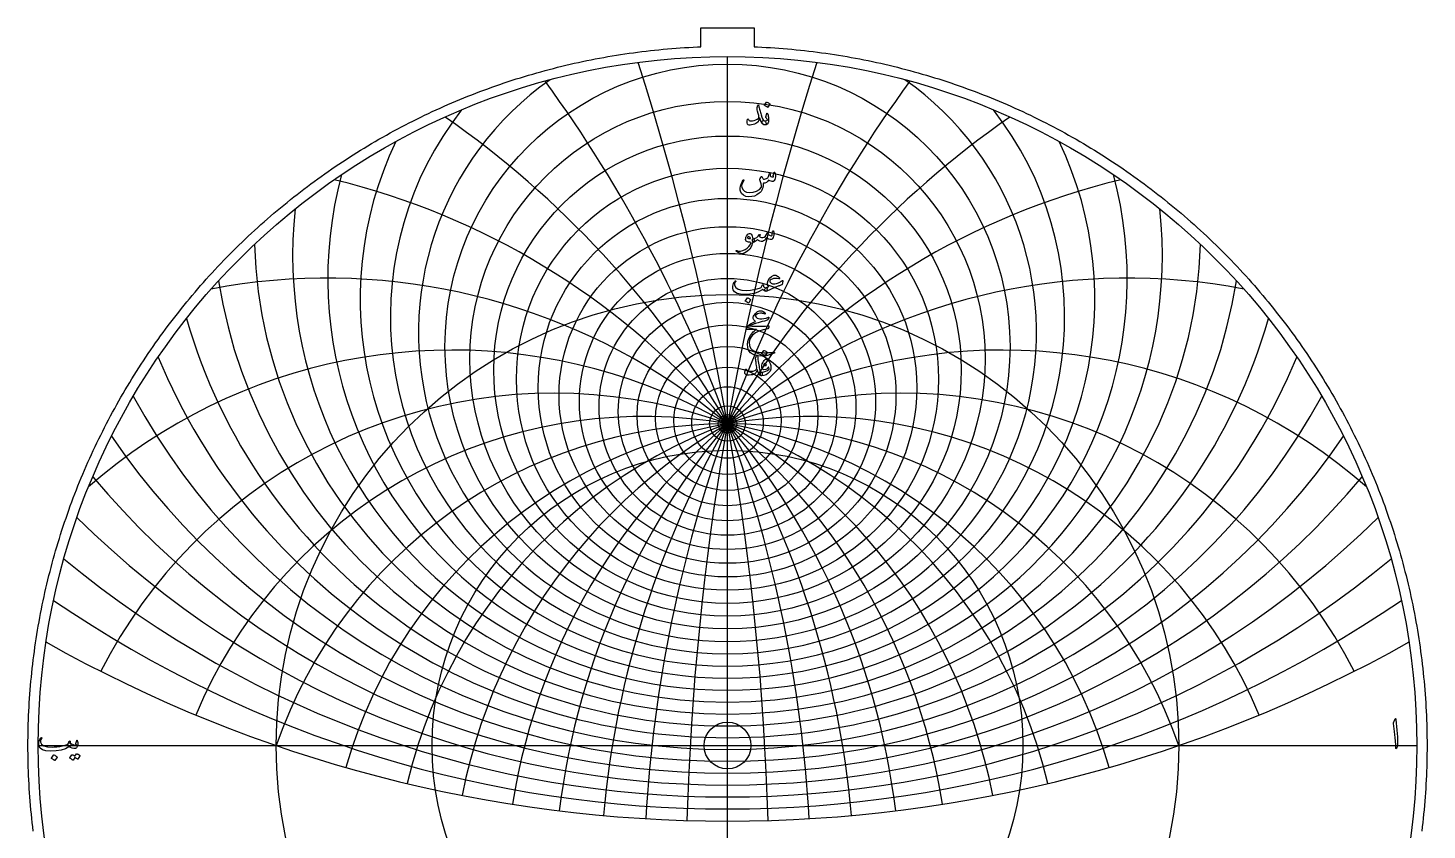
# Model space of a CAD drawing. Header units: millimetres. Extents: x -80 to 80, y -80 to 82.
# Drawn here: x -80.4 to 80.4, y -9.7 to 82.5 of the extents above; entities that cross this region are included whole.
import ezdxf

# ---------------------------------------------------------------- set-up
doc = ezdxf.new("R2010")
doc.units = ezdxf.units.MM
for name, color, linetype in [('CUT_INNER', 6, 'Continuous'), ('CUT_OUTER', 1, 'Continuous'), ('ENGRAVE', 7, 'Continuous'), ('ENGRAVE_FINE', 8, 'Continuous'), ('TEXT', 5, 'Continuous')]:
    doc.layers.add(name, color=color, linetype=linetype)

msp = doc.modelspace()

# ---------------------------------------------------------------- linework, layer by layer
at = {"layer": 'CUT_INNER'}
msp.add_circle((0, 0), 2.69, dxfattribs=at)
at = {"layer": 'CUT_OUTER'}
msp.add_lwpolyline([(-79.7656, -9.8381), (-79.8244, -9.3485), (-79.8803, -8.8586), (-79.9332, -8.3683), (-79.983, -7.8776), (-80.0298, -7.3867), (-80.0736, -6.8955), (-80.1144, -6.4041), (-80.1522, -5.9124), (-80.187, -5.4205), (-80.2188, -4.9283), (-80.2475, -4.436), (-80.2732, -3.9436), (-80.2959, -3.4509), (-80.3155, -2.9582), (-80.3322, -2.4653), (-80.3458, -1.9724), (-80.3564, -1.4793), (-80.3639, -0.9863), (-80.3685, -0.4931), (-80.37, 0), (-80.3685, 0.4931), (-80.3639, 0.9863), (-80.3564, 1.4793), (-80.3458, 1.9724), (-80.3322, 2.4653), (-80.3155, 2.9582), (-80.2959, 3.4509), (-80.2732, 3.9436), (-80.2475, 4.436), (-80.2188, 4.9283), (-80.187, 5.4205), (-80.1522, 5.9124), (-80.1144, 6.4041), (-80.0736, 6.8955), (-80.0298, 7.3867), (-79.983, 7.8776), (-79.9332, 8.3683), (-79.8803, 8.8586), (-79.8244, 9.3485), (-79.7656, 9.8381), (-79.7037, 10.3274), (-79.6388, 10.8163), (-79.571, 11.3047), (-79.5001, 11.7927), (-79.4263, 12.2803), (-79.3494, 12.7674), (-79.2696, 13.2541), (-79.1868, 13.7402), (-79.101, 14.2258), (-79.0122, 14.7109), (-78.9204, 15.1954), (-78.8257, 15.6794), (-78.728, 16.1628), (-78.6274, 16.6455), (-78.5238, 17.1277), (-78.4172, 17.6092), (-78.3077, 18.09), (-78.1952, 18.5701), (-78.0798, 19.0496), (-77.9614, 19.5283), (-77.8401, 20.0063), (-77.7159, 20.4836), (-77.5888, 20.96), (-77.4587, 21.4357), (-77.3257, 21.9106), (-77.1898, 22.3846), (-77.051, 22.8578), (-76.9093, 23.3302), (-76.7647, 23.8016), (-76.6172, 24.2722), (-76.4668, 24.7419), (-76.3136, 25.2106), (-76.1575, 25.6784), (-75.9985, 26.1452), (-75.8366, 26.611), (-75.6719, 27.0758), (-75.5043, 27.5396), (-75.3339, 28.0024), (-75.1607, 28.4641), (-74.9846, 28.9248), (-74.8057, 29.3843), (-74.624, 29.8428), (-74.4395, 30.3001), (-74.2522, 30.7563), (-74.0621, 31.2113), (-73.8692, 31.6651), (-73.6735, 32.1178), (-73.475, 32.5692), (-73.2738, 33.0195), (-73.0698, 33.4684), (-72.8631, 33.9162), (-72.6536, 34.3626), (-72.4414, 34.8078), (-72.2265, 35.2516), (-72.0088, 35.6941), (-71.7884, 36.1353), (-71.5654, 36.5751), (-71.3396, 37.0135), (-71.1111, 37.4505), (-70.88, 37.8862), (-70.6462, 38.3204), (-70.4098, 38.7531), (-70.1706, 39.1844), (-69.9289, 39.6142), (-69.6845, 40.0426), (-69.4375, 40.4694), (-69.1879, 40.8947), (-68.9356, 41.3184), (-68.6808, 41.7406), (-68.4234, 42.1613), (-68.1634, 42.5803), (-67.9009, 42.9978), (-67.6358, 43.4136), (-67.3681, 43.8278), (-67.0979, 44.2403), (-66.8252, 44.6512), (-66.55, 45.0604), (-66.2722, 45.4679), (-65.992, 45.8736), (-65.7093, 46.2777), (-65.4241, 46.68), (-65.1364, 47.0806), (-64.8463, 47.4794), (-64.5538, 47.8764), (-64.2588, 48.2715), (-63.9614, 48.6649), (-63.6616, 49.0565), (-63.3594, 49.4462), (-63.0548, 49.834), (-62.7479, 50.22), (-62.4385, 50.604), (-62.1269, 50.9862), (-61.8128, 51.3664), (-61.4965, 51.7447), (-61.1778, 52.1211), (-60.8569, 52.4955), (-60.5336, 52.8679), (-60.2081, 53.2384), (-59.8803, 53.6068), (-59.5502, 53.9732), (-59.2179, 54.3376), (-58.8834, 54.6999), (-58.5467, 55.0602), (-58.2077, 55.4184), (-57.8666, 55.7745), (-57.5233, 56.1285), (-57.1778, 56.4804), (-56.8302, 56.8302), (-56.4804, 57.1778), (-56.1285, 57.5233), (-55.7745, 57.8666), (-55.4184, 58.2077), (-55.0602, 58.5467), (-54.6999, 58.8834), (-54.3376, 59.2179), (-53.9732, 59.5502), (-53.6068, 59.8803), (-53.2384, 60.2081), (-52.8679, 60.5336), (-52.4955, 60.8569), (-52.1211, 61.1778), (-51.7447, 61.4965), (-51.3664, 61.8128), (-50.9862, 62.1269), (-50.604, 62.4385), (-50.22, 62.7479), (-49.834, 63.0548), (-49.4462, 63.3594), (-49.0565, 63.6616), (-48.6649, 63.9614), (-48.2715, 64.2588), (-47.8764, 64.5538), (-47.4794, 64.8463), (-47.0806, 65.1364), (-46.68, 65.4241), (-46.2777, 65.7093), (-45.8736, 65.992), (-45.4679, 66.2722), (-45.0604, 66.55), (-44.6512, 66.8252), (-44.2403, 67.0979), (-43.8278, 67.3681), (-43.4136, 67.6358), (-42.9978, 67.9009), (-42.5803, 68.1634), (-42.1613, 68.4234), (-41.7406, 68.6808), (-41.3184, 68.9356), (-40.8947, 69.1879), (-40.4694, 69.4375), (-40.0426, 69.6845), (-39.6142, 69.9289), (-39.1844, 70.1706), (-38.7531, 70.4098), (-38.3204, 70.6462), (-37.8862, 70.88), (-37.4505, 71.1111), (-37.0135, 71.3396), (-36.5751, 71.5654), (-36.1353, 71.7884), (-35.6941, 72.0088), (-35.2516, 72.2265), (-34.8078, 72.4414), (-34.3626, 72.6536), (-33.9162, 72.8631), (-33.4684, 73.0698), (-33.0195, 73.2738), (-32.5692, 73.475), (-32.1178, 73.6735), (-31.6651, 73.8692), (-31.2113, 74.0621), (-30.7563, 74.2522), (-30.3001, 74.4395), (-29.8428, 74.624), (-29.3843, 74.8057), (-28.9248, 74.9846), (-28.4641, 75.1607), (-28.0024, 75.3339), (-27.5396, 75.5043), (-27.0758, 75.6719), (-26.611, 75.8366), (-26.1452, 75.9985), (-25.6784, 76.1575), (-25.2106, 76.3136), (-24.7419, 76.4668), (-24.2722, 76.6172), (-23.8016, 76.7647), (-23.3302, 76.9093), (-22.8578, 77.051), (-22.3846, 77.1898), (-21.9106, 77.3257), (-21.4357, 77.4587), (-20.96, 77.5888), (-20.4836, 77.7159), (-20.0063, 77.8401), (-19.5283, 77.9614), (-19.0496, 78.0798), (-18.5701, 78.1952), (-18.09, 78.3077), (-17.6092, 78.4172), (-17.1277, 78.5238), (-16.6455, 78.6274), (-16.1628, 78.728), (-15.6794, 78.8257), (-15.1954, 78.9204), (-14.7109, 79.0122), (-14.2258, 79.101), (-13.7402, 79.1868), (-13.2541, 79.2696), (-12.7674, 79.3494), (-12.2803, 79.4263), (-11.7927, 79.5001), (-11.3047, 79.571), (-10.8163, 79.6388), (-10.3274, 79.7037), (-9.8381, 79.7656), (-9.3485, 79.8244), (-8.8586, 79.8803), (-8.3683, 79.9332), (-7.8776, 79.983), (-7.3867, 80.0298), (-6.8955, 80.0736), (-6.4041, 80.1144), (-5.9124, 80.1522), (-5.4205, 80.187), (-4.9283, 80.2188), (-4.436, 80.2475), (-3.9436, 80.2732), (-3.4509, 80.2959), (-3.08, 80.3107), (-3.08, 82.482), (3.08, 82.482), (3.08, 80.3107), (3.4509, 80.2959), (3.9436, 80.2732), (4.436, 80.2475), (4.9283, 80.2188), (5.4205, 80.187), (5.9124, 80.1522), (6.4041, 80.1144), (6.8955, 80.0736), (7.3867, 80.0298), (7.8776, 79.983), (8.3683, 79.9332), (8.8586, 79.8803), (9.3485, 79.8244), (9.8381, 79.7656), (10.3274, 79.7037), (10.8163, 79.6388), (11.3047, 79.571), (11.7927, 79.5001), (12.2803, 79.4263), (12.7674, 79.3494), (13.2541, 79.2696), (13.7402, 79.1868), (14.2258, 79.101), (14.7109, 79.0122), (15.1954, 78.9204), (15.6794, 78.8257), (16.1628, 78.728), (16.6455, 78.6274), (17.1277, 78.5238), (17.6092, 78.4172), (18.09, 78.3077), (18.5701, 78.1952), (19.0496, 78.0798), (19.5283, 77.9614), (20.0063, 77.8401), (20.4836, 77.7159), (20.96, 77.5888), (21.4357, 77.4587), (21.9106, 77.3257), (22.3846, 77.1898), (22.8578, 77.051), (23.3302, 76.9093), (23.8016, 76.7647), (24.2722, 76.6172), (24.7419, 76.4668), (25.2106, 76.3136), (25.6784, 76.1575), (26.1452, 75.9985), (26.611, 75.8366), (27.0758, 75.6719), (27.5396, 75.5043), (28.0024, 75.3339), (28.4641, 75.1607), (28.9248, 74.9846), (29.3843, 74.8057), (29.8428, 74.624), (30.3001, 74.4395), (30.7563, 74.2522), (31.2113, 74.0621), (31.6651, 73.8692), (32.1178, 73.6735), (32.5692, 73.475), (33.0195, 73.2738), (33.4684, 73.0698), (33.9162, 72.8631), (34.3626, 72.6536), (34.8078, 72.4414), (35.2516, 72.2265), (35.6941, 72.0088), (36.1353, 71.7884), (36.5751, 71.5654), (37.0135, 71.3396), (37.4505, 71.1111), (37.8862, 70.88), (38.3204, 70.6462), (38.7531, 70.4098), (39.1844, 70.1706), (39.6142, 69.9289), (40.0426, 69.6845), (40.4694, 69.4375), (40.8947, 69.1879), (41.3184, 68.9356), (41.7406, 68.6808), (42.1613, 68.4234), (42.5803, 68.1634), (42.9978, 67.9009), (43.4136, 67.6358), (43.8278, 67.3681), (44.2403, 67.0979), (44.6512, 66.8252), (45.0604, 66.55), (45.4679, 66.2722), (45.8736, 65.992), (46.2777, 65.7093), (46.68, 65.4241), (47.0806, 65.1364), (47.4794, 64.8463), (47.8764, 64.5538), (48.2715, 64.2588), (48.6649, 63.9614), (49.0565, 63.6616), (49.4462, 63.3594), (49.834, 63.0548), (50.22, 62.7479), (50.604, 62.4385), (50.9862, 62.1269), (51.3664, 61.8128), (51.7447, 61.4965), (52.1211, 61.1778), (52.4955, 60.8569), (52.8679, 60.5336), (53.2384, 60.2081), (53.6068, 59.8803), (53.9732, 59.5502), (54.3376, 59.2179), (54.6999, 58.8834), (55.0602, 58.5467), (55.4184, 58.2077), (55.7745, 57.8666), (56.1285, 57.5233), (56.4804, 57.1778), (56.8302, 56.8302), (57.1778, 56.4804), (57.5233, 56.1285), (57.8666, 55.7745), (58.2077, 55.4184), (58.5467, 55.0602), (58.8834, 54.6999), (59.2179, 54.3376), (59.5502, 53.9732), (59.8803, 53.6068), (60.2081, 53.2384), (60.5336, 52.8679), (60.8569, 52.4955), (61.1778, 52.1211), (61.4965, 51.7447), (61.8128, 51.3664), (62.1269, 50.9862), (62.4385, 50.604), (62.7479, 50.22), (63.0548, 49.834), (63.3594, 49.4462), (63.6616, 49.0565), (63.9614, 48.6649), (64.2588, 48.2715), (64.5538, 47.8764), (64.8463, 47.4794), (65.1364, 47.0806), (65.4241, 46.68), (65.7093, 46.2777), (65.992, 45.8736), (66.2722, 45.4679), (66.55, 45.0604), (66.8252, 44.6512), (67.0979, 44.2403), (67.3681, 43.8278), (67.6358, 43.4136), (67.9009, 42.9978), (68.1634, 42.5803), (68.4234, 42.1613), (68.6808, 41.7406), (68.9356, 41.3184), (69.1879, 40.8947), (69.4375, 40.4694), (69.6845, 40.0426), (69.9289, 39.6142), (70.1706, 39.1844), (70.4098, 38.7531), (70.6462, 38.3204), (70.88, 37.8862), (71.1111, 37.4505), (71.3396, 37.0135), (71.5654, 36.5751), (71.7884, 36.1353), (72.0088, 35.6941), (72.2265, 35.2516), (72.4414, 34.8078), (72.6536, 34.3626), (72.8631, 33.9162), (73.0698, 33.4684), (73.2738, 33.0195), (73.475, 32.5692), (73.6735, 32.1178), (73.8692, 31.6651), (74.0621, 31.2113), (74.2522, 30.7563), (74.4395, 30.3001), (74.624, 29.8428), (74.8057, 29.3843), (74.9846, 28.9248), (75.1607, 28.4641), (75.3339, 28.0024), (75.5043, 27.5396), (75.6719, 27.0758), (75.8366, 26.611), (75.9985, 26.1452), (76.1575, 25.6784), (76.3136, 25.2106), (76.4668, 24.7419), (76.6172, 24.2722), (76.7647, 23.8016), (76.9093, 23.3302), (77.051, 22.8578), (77.1898, 22.3846), (77.3257, 21.9106), (77.4587, 21.4357), (77.5888, 20.96), (77.7159, 20.4836), (77.8401, 20.0063), (77.9614, 19.5283), (78.0798, 19.0496), (78.1952, 18.5701), (78.3077, 18.09), (78.4172, 17.6092), (78.5238, 17.1277), (78.6274, 16.6455), (78.728, 16.1628), (78.8257, 15.6794), (78.9204, 15.1954), (79.0122, 14.7109), (79.101, 14.2258), (79.1868, 13.7402), (79.2696, 13.2541), (79.3494, 12.7674), (79.4263, 12.2803), (79.5001, 11.7927), (79.571, 11.3047), (79.6388, 10.8163), (79.7037, 10.3274), (79.7656, 9.8381), (79.8244, 9.3485), (79.8803, 8.8586), (79.9332, 8.3683), (79.983, 7.8776), (80.0298, 7.3867), (80.0736, 6.8955), (80.1144, 6.4041), (80.1522, 5.9124), (80.187, 5.4205), (80.2188, 4.9283), (80.2475, 4.436), (80.2732, 3.9436), (80.2959, 3.4509), (80.3155, 2.9582), (80.3322, 2.4653), (80.3458, 1.9724), (80.3564, 1.4793), (80.3639, 0.9863), (80.3685, 0.4931), (80.37, 0), (80.3685, -0.4931), (80.3639, -0.9863), (80.3564, -1.4793), (80.3458, -1.9724), (80.3322, -2.4653), (80.3155, -2.9582), (80.2959, -3.4509), (80.2732, -3.9436), (80.2475, -4.436), (80.2188, -4.9283), (80.187, -5.4205), (80.1522, -5.9124), (80.1144, -6.4041), (80.0736, -6.8955), (80.0298, -7.3867), (79.983, -7.8776), (79.9332, -8.3683), (79.8803, -8.8586), (79.8244, -9.3485), (79.7656, -9.8381)], dxfattribs=at)
at = {"layer": 'ENGRAVE'}
for points in [[(0, -79.2), (0, 79.2)], [(-79.2, 0), (79.2, 0)]]:
    msp.add_lwpolyline(points, dxfattribs=at)
for centre, radius in [((0, 0), 79.2), ((0, 41.1373), 21.7538), ((0, 0), 51.8435), ((0, 37.9552), 10.3896), ((0, 36.9796), 1.056), ((0, 0), 33.9362)]:
    msp.add_circle(centre, radius, dxfattribs=at)
for centre, radius, start, end in [((0, 47.468), 35.499, 125.041129, 54.958871), ((0, 59.376), 54.3841, 181.867872, 358.132128), ((0, -17.8511), 54.8307, 19, 161), ((0, -17.8511), 54.8307, 19, 161), ((0, 83.881), 85.6914, 214.325485, 325.674515), ((0, 150.5644), 159.24, 240.546862, 299.453138)]:
    msp.add_arc(centre, radius, start, end, dxfattribs=at)
at = {"layer": 'ENGRAVE_FINE'}
for centre, radius in [((0, 45.8673), 32.4597), ((0, 44.453), 29.5871), ((0, 43.2043), 26.8581), ((0, 42.1039), 24.2527), ((0, 40.2926), 19.3465), ((0, 39.5597), 17.0175), ((0, 38.9303), 14.7552), ((0, 38.3973), 12.5491), ((0, 37.5994), 8.2678), ((0, 37.3263), 6.1756), ((0, 37.1331), 4.1051), ((0, 37.0179), 2.049)]:
    msp.add_circle(centre, radius, dxfattribs=at)
for centre, radius, start, end in [((-310.9606, -17.8511), 315.7576, 1.677567, 17.772657), ((-310.9606, -17.8511), 315.7576, 1.677567, 17.772657), ((310.9606, -17.8511), 315.7576, 162.227343, 178.322433), ((310.9606, -17.8511), 315.7576, 162.227343, 178.322433), ((-150.6462, -17.8511), 160.3144, 3.380274, 35.999949), ((-150.6462, -17.8511), 160.3144, 3.380274, 35.999949), ((150.6462, -17.8511), 160.3144, 144.000051, 176.619726), ((150.6462, -17.8511), 160.3144, 144.000051, 176.619726), ((0, 49.2802), 38.7325, 142.121718, 37.878282), ((-94.9696, -17.8511), 109.6615, 5.134768, 55.244088), ((-94.9696, -17.8511), 109.6615, 5.134768, 55.244088), ((94.9696, -17.8511), 109.6615, 124.755912, 174.865232), ((94.9696, -17.8511), 109.6615, 124.755912, 174.865232), ((0, 51.3348), 42.1934, 154.615104, 25.384896), ((0, 53.6692), 45.9212, 164.906682, 15.093318), ((-65.3447, -17.8511), 85.3015, 6.9709, 76.338444), ((-65.3447, -17.8511), 85.3015, 6.9709, 76.338444), ((65.3447, -17.8511), 85.3015, 103.661556, 173.0291), ((65.3447, -17.8511), 85.3015, 103.661556, 173.0291), ((0, 56.3302), 49.9647, 173.849704, 6.150296), ((-46.0085, -17.8511), 71.5764, 8.923856, 100.717955), ((-46.0085, -17.8511), 71.5764, 8.923856, 100.717955), ((0, 62.8804), 59.2552, 189.208184, 350.791816), ((46.0085, -17.8511), 71.5764, 79.282045, 171.076144), ((46.0085, -17.8511), 71.5764, 79.282045, 171.076144), ((0, 66.9379), 64.6744, 196.029354, 343.970646), ((-31.6565, -17.8511), 63.3131, 11.037041, 131.246825), ((-31.6565, -17.8511), 63.3131, 11.037041, 131.246825), ((31.6565, -17.8511), 63.3131, 48.753175, 168.962959), ((31.6565, -17.8511), 63.3131, 48.753175, 168.962959), ((0, 71.6719), 70.7669, 202.440316, 337.559684), ((-19.9568, -17.8511), 58.3497, 13.366265, 153.117991), ((-19.9568, -17.8511), 58.3497, 13.366265, 153.117991), ((19.9568, -17.8511), 58.3497, 26.882009, 166.633735), ((19.9568, -17.8511), 58.3497, 26.882009, 166.633735), ((0, 77.2457), 77.6981, 208.519504, 331.480496), ((-9.6681, -17.8511), 55.6766, 15.986098, 157.44282), ((-9.6681, -17.8511), 55.6766, 15.986098, 157.44282), ((9.6681, -17.8511), 55.6766, 22.55718, 164.013902), ((9.6681, -17.8511), 55.6766, 22.55718, 164.013902), ((0, 91.8853), 95.0562, 219.903283, 320.096717), ((0, 101.6986), 106.2343, 225.288333, 314.711667), ((0, 113.972), 119.8788, 230.509098, 309.490902), ((0, 129.7127), 136.9989, 235.588837, 304.411163)]:
    msp.add_arc(centre, radius, start, end, dxfattribs=at)
at = {"layer": 'TEXT'}
for points in [[(4.4942, 73.9438), (4.5, 73.9497), (4.5082, 73.9532), (4.5188, 73.9544), (4.5316, 73.9532), (4.6227, 73.9163), (4.7085, 73.8712), (4.789, 73.8179), (4.8642, 73.7565), (4.8715, 73.7471), (4.8747, 73.7377), (4.8739, 73.7284), (4.8689, 73.719), (4.6487, 73.363), (4.6405, 73.3545), (4.63, 73.3525), (4.6171, 73.3569), (4.6019, 73.3677), (4.5887, 73.3771), (4.5679, 73.3911), (4.5395, 73.4099), (4.5035, 73.4333), (4.4593, 73.4614), (4.4064, 73.4942), (4.3446, 73.5316), (4.274, 73.5738), (4.2647, 73.5808), (4.26, 73.5878), (4.26, 73.5949), (4.2647, 73.6019)], [(3.5902, 73.541), (3.6171, 73.4182), (3.6464, 73.2933), (3.678, 73.1664), (3.712, 73.0375), (3.7483, 72.9059), (3.7869, 72.7711), (3.8279, 72.6331), (3.8712, 72.4918), (3.9587, 72.2377), (4.0387, 72.0468), (4.111, 71.9192), (4.1757, 71.8548), (4.2322, 71.8165), (4.2893, 71.7623), (4.3469, 71.6923), (4.4052, 71.6066), (4.4602, 71.5003), (4.4754, 71.4204), (4.4508, 71.3668), (4.3864, 71.3396), (4.1783, 71.3607), (3.9942, 71.4988), (3.834, 71.7541), (3.6979, 72.1265), (3.695, 72.1326), (3.6909, 72.137), (3.6856, 72.1396), (3.6792, 72.1405), (3.6745, 72.1396), (3.6698, 72.137), (3.6651, 72.1326), (3.6604, 72.1265), (3.6473, 72.0662), (3.6312, 72.0023), (3.6121, 71.935), (3.5902, 71.8642), (3.5662, 71.7971), (3.541, 71.7412), (3.5147, 71.6964), (3.4871, 71.6628), (3.3882, 71.5764), (3.2647, 71.5), (3.1165, 71.4335), (2.9438, 71.3771), (2.7682, 71.3352), (2.6159, 71.3173), (2.4871, 71.3235), (2.3817, 71.3536), (2.2916, 71.4292), (2.2506, 71.5621), (2.2588, 71.7523), (2.3162, 72), (2.3217, 72.0082), (2.3291, 72.0141), (2.3381, 72.0176), (2.349, 72.0187), (2.3618, 72.0173), (2.3724, 72.0129), (2.3806, 72.0056), (2.3864, 71.9953), (2.4087, 71.9435), (2.4333, 71.9005), (2.4602, 71.8662), (2.4895, 71.8408), (2.5808, 71.8068), (2.7049, 71.7986), (2.8618, 71.8162), (3.0515, 71.8595), (3.2538, 71.9245), (3.411, 71.9977), (3.5231, 72.079), (3.5902, 72.1686), (3.6013, 72.2594), (3.5832, 72.4145), (3.5357, 72.6341), (3.459, 72.918), (3.4222, 73.0676), (3.4005, 73.1885), (3.3941, 73.2808), (3.4028, 73.3443), (3.4918, 73.5972), (3.5015, 73.6238), (3.5117, 73.6429), (3.5226, 73.6543), (3.534, 73.6581), (3.548, 73.6508), (3.5621, 73.6288), (3.5761, 73.5922), (3.5902, 73.541)], [(4.5363, 72.0281), (4.5088, 72.0741), (4.4825, 72.1136), (4.4573, 72.1467), (4.4333, 72.1733), (4.416, 72.1961), (4.4064, 72.2225), (4.4043, 72.2523), (4.4099, 72.2857), (4.5082, 72.6417), (4.522, 72.6727), (4.5398, 72.6815), (4.5618, 72.668), (4.5879, 72.6323), (4.6271, 72.5565), (4.6605, 72.4649), (4.688, 72.3574), (4.7096, 72.2342), (4.7222, 72.1159), (4.7272, 72), (4.7246, 71.8864), (4.7143, 71.7752), (4.6976, 71.6783), (4.6757, 71.5937), (4.6484, 71.5214), (4.616, 71.4614), (4.5758, 71.4169), (4.5211, 71.3817), (4.4517, 71.356), (4.3677, 71.3396), (4.2816, 71.3364), (4.2014, 71.3501), (4.1271, 71.3809), (4.0586, 71.4286), (4.0056, 71.4892), (3.9778, 71.5586), (3.9751, 71.6367), (3.9977, 71.7237), (4.0337, 71.7948), (4.0761, 71.8396), (4.125, 71.858), (4.1804, 71.8501), (4.308, 71.8194), (4.4192, 71.8162), (4.5141, 71.8405), (4.5925, 71.8923), (4.5943, 71.906), (4.5855, 71.9333), (4.5662, 71.974), (4.5363, 72.0281)], [(5.3443, 65.8498), (5.3525, 65.8703), (5.363, 65.8849), (5.3759, 65.8937), (5.3911, 65.8967), (5.4107, 65.8943), (5.4274, 65.8873), (5.4412, 65.8756), (5.452, 65.8592), (5.4787, 65.8006), (5.4977, 65.728), (5.5091, 65.6414), (5.5129, 65.5407), (5.5027, 65.3762), (5.4719, 65.2198), (5.4207, 65.0717), (5.349, 64.9318), (5.3244, 64.8981), (5.2975, 64.8721), (5.2682, 64.8536), (5.2366, 64.8428), (5.1221, 64.8355), (4.9989, 64.8557), (4.8668, 64.9034), (4.726, 64.9786), (4.6075, 64.8161), (4.4672, 64.7081), (4.3054, 64.6546), (4.1218, 64.6554), (4.1158, 64.5566), (4.1072, 64.4616), (4.0959, 64.3704), (4.082, 64.2831), (4.0655, 64.1989), (4.0463, 64.1174), (4.0245, 64.0385), (4, 63.9622), (3.9432, 63.8246), (3.8665, 63.6976), (3.7699, 63.5811), (3.6534, 63.4751), (3.3809, 63.2936), (3.0925, 63.166), (2.7884, 63.0922), (2.4684, 63.0723), (2.108, 63.1212), (1.8232, 63.2491), (1.6139, 63.4561), (1.4801, 63.7421), (1.462, 63.8451), (1.459, 63.9669), (1.4713, 64.1074), (1.4988, 64.2667), (1.543, 64.4411), (1.6054, 64.6226), (1.6859, 64.8112), (1.7846, 65.0067), (1.7925, 65.019), (1.8021, 65.0278), (1.8135, 65.0331), (1.8267, 65.0348), (1.8399, 65.0337), (1.8513, 65.0301), (1.861, 65.0243), (1.8689, 65.0161), (1.8741, 65.0041), (1.8759, 64.9915), (1.8741, 64.9783), (1.8689, 64.9646), (1.7436, 64.7043), (1.6628, 64.4903), (1.6265, 64.3226), (1.6347, 64.2011), (1.7529, 63.9332), (1.9391, 63.7386), (2.1932, 63.6171), (2.5152, 63.5688), (2.9655, 63.5975), (3.3466, 63.7116), (3.6587, 63.9113), (3.9017, 64.1964), (3.9008, 64.3844), (3.87, 64.5828), (3.8095, 64.7918), (3.719, 65.0114), (3.7076, 65.0337), (3.7014, 65.0536), (3.7006, 65.0711), (3.7049, 65.0863), (3.7301, 65.1386), (3.7541, 65.1876), (3.777, 65.2334), (3.7986, 65.276), (3.8191, 65.3148), (3.8384, 65.3492), (3.8566, 65.3792), (3.8736, 65.4048), (3.8832, 65.4157), (3.8935, 65.4201), (3.9043, 65.418), (3.9157, 65.4095), (3.9216, 65.4031), (3.9298, 65.3931), (3.9403, 65.3797), (3.9532, 65.3627), (3.9678, 65.3422), (3.9836, 65.3182), (4.0006, 65.2907), (4.0188, 65.2596), (4.0556, 65.1999), (4.0867, 65.1566), (4.1119, 65.1297), (4.1312, 65.1191), (4.253, 65.1089), (4.3747, 65.1297), (4.4965, 65.1815), (4.6183, 65.2643), (4.6625, 65.3194), (4.7061, 65.4095), (4.7492, 65.5348), (4.7916, 65.6952), (4.7957, 65.7105), (4.8033, 65.7234), (4.8144, 65.7339), (4.8291, 65.7421), (4.8428, 65.7474), (4.856, 65.7491), (4.8686, 65.7474), (4.8806, 65.7421), (4.8985, 65.7128), (4.9052, 65.6578), (4.9008, 65.577), (4.8853, 65.4704), (4.9798, 65.4125), (5.0808, 65.3744), (5.1883, 65.3563), (5.3021, 65.358), (5.3007, 65.3923), (5.2963, 65.4201), (5.289, 65.4414), (5.2787, 65.4564), (5.267, 65.4704), (5.26, 65.4845), (5.2576, 65.4985), (5.26, 65.5126)], [(2.8689, 57.7841), (2.7591, 57.3986), (2.575, 57.0757), (2.3165, 56.8154), (1.9836, 56.6178), (1.9371, 56.5978), (1.8911, 56.5798), (1.8457, 56.5638), (1.8009, 56.5499), (1.757, 56.5383), (1.7143, 56.5294), (1.6727, 56.5231), (1.6323, 56.5195), (1.5316, 56.5338), (1.3981, 56.5862), (1.2319, 56.6767), (1.0328, 56.8052), (1.0114, 56.8236), (0.9988, 56.8415), (0.995, 56.8588), (1, 56.8754), (1.0111, 56.8883), (1.0258, 56.8942), (1.0439, 56.893), (1.0656, 56.8848), (1.2725, 56.8178), (1.5047, 56.8181), (1.762, 56.8857), (2.0445, 57.0206), (2.2752, 57.1773), (2.4661, 57.3614), (2.6171, 57.573), (2.7284, 57.8122), (2.7275, 57.8207), (2.7248, 57.8274), (2.7205, 57.8324), (2.7143, 57.8356), (2.553, 57.845), (2.4157, 57.8637), (2.3024, 57.8918), (2.2131, 57.9293), (2.144, 57.9873), (2.1007, 58.0675), (2.0832, 58.1699), (2.0913, 58.2947), (2.094, 58.3112), (2.0972, 58.328), (2.101, 58.3451), (2.1054, 58.3626), (2.1104, 58.3806), (2.1159, 58.3995), (2.1221, 58.4192), (2.1288, 58.4399), (2.1839, 58.5736), (2.2506, 58.6846), (2.3291, 58.7727), (2.4192, 58.838), (2.5114, 58.8737), (2.596, 58.8731), (2.673, 58.8362), (2.7424, 58.763), (2.803, 58.6612), (2.849, 58.5429), (2.8803, 58.4082), (2.897, 58.2572), (2.9062, 58.2573), (2.9151, 58.2578), (2.9238, 58.2585), (2.9321, 58.2595), (2.9404, 58.2605), (2.9491, 58.2613), (2.958, 58.2617), (2.9672, 58.2619), (2.9988, 58.2551), (3.0234, 58.2349), (3.041, 58.2013), (3.0515, 58.1541), (3.0559, 58.1023), (3.0551, 58.0499), (3.0489, 57.9969), (3.0375, 57.9434), (3.0226, 57.8962), (3.0059, 57.8626), (2.9874, 57.8424), (2.9672, 57.8356), (2.8782, 57.8356), (2.8777, 57.8271), (2.8759, 57.8157), (2.873, 57.8014), (2.8689, 57.7841)], [(2.644, 58.3087), (2.5949, 58.3945), (2.541, 58.4551), (2.4825, 58.4905), (2.4192, 58.5007), (2.3815, 58.4908), (2.3478, 58.475), (2.3182, 58.4533), (2.2928, 58.4258), (2.2846, 58.4112), (2.2834, 58.3954), (2.2892, 58.3784), (2.3021, 58.3602), (2.3504, 58.3178), (2.4204, 58.2888), (2.512, 58.2733), (2.6253, 58.2712), (2.637, 58.2736), (2.644, 58.2806), (2.6464, 58.2923), (2.644, 58.3087)], [(5.2342, 59.1705), (5.2445, 59.1776), (5.2565, 59.1752), (5.2702, 59.1635), (5.2857, 59.1424), (5.3024, 59.1067), (5.315, 59.0558), (5.3235, 58.9896), (5.3279, 58.9082), (5.3294, 58.8157), (5.3244, 58.7256), (5.313, 58.6377), (5.2951, 58.5523), (5.243, 58.386), (5.185, 58.2665), (5.1212, 58.1939), (5.0516, 58.1682), (4.8867, 58.1778), (4.7342, 58.2209), (4.594, 58.2973), (4.4661, 58.4071), (4.3782, 58.2341), (4.274, 58.0991), (4.1534, 58.0022), (4.0164, 57.9434), (3.8727, 57.9305), (3.7272, 57.9668), (3.5799, 58.0523), (3.4309, 58.1869), (3.3103, 58.0332), (3.1921, 57.9235), (3.0761, 57.8576), (2.9625, 57.8356), (2.9397, 57.8485), (2.9181, 57.8872), (2.8976, 57.9516), (2.8782, 58.0417), (2.8712, 58.1307), (2.8829, 58.1963), (2.9134, 58.2384), (2.9625, 58.2572), (3.1786, 58.3061), (3.3677, 58.4012), (3.5299, 58.5426), (3.6651, 58.7303), (3.6724, 58.7405), (3.6804, 58.7478), (3.6888, 58.7522), (3.6979, 58.7537), (3.709, 58.7525), (3.719, 58.749), (3.7278, 58.7431), (3.7354, 58.7349), (3.7398, 58.7098), (3.7295, 58.667), (3.7046, 58.6067), (3.6651, 58.5288), (3.7169, 58.4688), (3.7974, 58.4246), (3.9066, 58.3962), (4.0445, 58.3836), (4.2164, 58.4197), (4.3665, 58.537), (4.4951, 58.7358), (4.6019, 59.016), (4.6072, 59.0303), (4.6136, 59.0406), (4.6212, 59.0467), (4.63, 59.0488), (4.6432, 59.0476), (4.6546, 59.0441), (4.6643, 59.0382), (4.6722, 59.03), (4.678, 59.0183), (4.6815, 59.0066), (4.6827, 58.9949), (4.6815, 58.9832), (4.6347, 58.7865), (4.6894, 58.7379), (4.7553, 58.6951), (4.8323, 58.6582), (4.9204, 58.6272), (5.0062, 58.607), (5.0715, 58.6026), (5.1163, 58.614), (5.1405, 58.6413), (5.1485, 58.6828), (5.1441, 58.742), (5.1274, 58.8187), (5.0984, 58.9129), (5.1034, 58.9396), (5.1277, 58.9914), (5.1713, 59.0684), (5.2342, 59.1705)], [(0.8618, 53.3946), (0.8785, 53.4127), (0.8958, 53.4203), (0.9136, 53.4174), (0.9321, 53.4039), (0.9461, 53.3864), (0.9508, 53.3664), (0.9461, 53.3442), (0.9321, 53.3196), (0.8607, 53.209), (0.815, 53.1065), (0.7951, 53.0122), (0.8009, 52.9262), (0.9476, 52.6434), (1.233, 52.4461), (1.6572, 52.3342), (2.2202, 52.3079), (2.6379, 52.3386), (3.0387, 52.4027), (3.4224, 52.5002), (3.7893, 52.6311), (3.8539, 52.6694), (3.9075, 52.7283), (3.95, 52.8076), (3.9813, 52.9074), (3.9918, 52.9358), (4.0094, 52.9554), (4.034, 52.9663), (4.0656, 52.9683), (4.0881, 52.9587), (4.1042, 52.939), (4.1139, 52.9095), (4.1171, 52.87), (4.1391, 52.7722), (4.2003, 52.699), (4.3007, 52.6504), (4.4403, 52.6264), (4.4907, 52.6153), (4.5246, 52.5866), (4.5422, 52.5403), (4.5434, 52.4765), (4.5264, 52.3577), (4.5035, 52.2728), (4.4749, 52.2218), (4.4403, 52.2048), (4.3376, 52.2183), (4.2401, 52.2587), (4.1479, 52.326), (4.0609, 52.4203), (4.0536, 52.4241), (4.041, 52.4215), (4.0232, 52.4124), (4, 52.3969), (3.5633, 52.151), (3.0867, 51.9753), (2.5703, 51.87), (2.0141, 51.8348), (1.5, 51.87), (1.1007, 51.9753), (0.8162, 52.151), (0.6464, 52.3969), (0.6077, 52.5342), (0.5949, 52.6744), (0.6077, 52.8176), (0.6464, 52.9636), (0.6985, 53.0995), (0.7518, 53.2166), (0.8062, 53.3149), (0.8618, 53.3946)], [(6.3747, 53.3805), (6.2811, 53.0058), (6.2705, 52.9876), (6.253, 52.9707), (6.2284, 52.9549), (6.1968, 52.9402), (6.1266, 52.9155), (6.0521, 52.8881), (5.9733, 52.8581), (5.89, 52.8255), (5.8023, 52.7905), (5.7102, 52.7534), (5.6138, 52.7144), (5.5129, 52.6732), (4.4356, 52.2048), (4.3864, 52.2157), (4.3466, 52.2482), (4.3162, 52.3023), (4.2951, 52.3782), (4.2916, 52.4587), (4.3138, 52.5269), (4.3619, 52.5828), (4.4356, 52.6264), (4.4448, 52.6306), (4.4631, 52.6387), (4.4905, 52.6505), (4.527, 52.6662), (4.5722, 52.6854), (4.6259, 52.7078), (4.6881, 52.7334), (4.7588, 52.7622), (4.6678, 52.8556), (4.6101, 52.9578), (4.5858, 53.0687), (4.5949, 53.1885), (4.685, 53.4733), (4.8384, 53.7142), (5.0551, 53.9112), (5.3349, 54.0643), (5.3961, 54.0787), (5.4672, 54.0749), (5.5483, 54.0529), (5.6394, 54.0128), (5.7339, 53.9581), (5.8209, 53.8969), (5.9002, 53.8293), (5.9719, 53.7552), (5.9921, 53.728), (6.0012, 53.7025), (5.9992, 53.6788), (5.986, 53.6568), (5.9661, 53.6399), (5.9438, 53.6311), (5.9192, 53.6305), (5.8923, 53.6381), (5.7521, 53.6823), (5.6031, 53.7025), (5.4453, 53.6987), (5.2787, 53.6709), (5.128, 53.6258), (5.0082, 53.5655), (4.9195, 53.49), (4.8619, 53.3992), (4.856, 53.3588), (4.8712, 53.3126), (4.9075, 53.2605), (4.9649, 53.2025), (5.0305, 53.1498), (5.0961, 53.1088), (5.1616, 53.0796), (5.2272, 53.062), (5.4236, 53.057), (5.6335, 53.0983), (5.8569, 53.1858), (6.0937, 53.3196), (6.1192, 53.3357), (6.1441, 53.3512), (6.1684, 53.3662), (6.1921, 53.3805), (6.2149, 53.394), (6.2366, 53.4063), (6.2571, 53.4174), (6.2764, 53.4273), (6.33, 53.4525), (6.3642, 53.4531), (6.3791, 53.4291), (6.3747, 53.3805)], [(2.281, 51.4507), (2.2869, 51.4566), (2.2951, 51.4601), (2.3056, 51.4613), (2.3185, 51.4601), (2.4096, 51.4232), (2.4953, 51.3781), (2.5758, 51.3249), (2.6511, 51.2634), (2.6584, 51.254), (2.6616, 51.2447), (2.6607, 51.2353), (2.6558, 51.2259), (2.4356, 50.8699), (2.4274, 50.8615), (2.4169, 50.8594), (2.404, 50.8638), (2.3888, 50.8746), (2.3756, 50.884), (2.3548, 50.898), (2.3264, 50.9168), (2.2904, 50.9402), (2.2462, 50.9683), (2.1932, 51.0011), (2.1315, 51.0386), (2.0609, 51.0807), (2.0515, 51.0877), (2.0469, 51.0948), (2.0469, 51.1018), (2.0515, 51.1088)], [(4.7518, 49.2427), (4.7556, 49.2097), (4.7342, 49.1479), (4.6877, 49.0574), (4.616, 48.9383), (4.6007, 48.919), (4.5832, 48.9032), (4.5633, 48.8909), (4.541, 48.8821), (4.2412, 48.7995), (3.9743, 48.7252), (3.7401, 48.659), (3.5387, 48.6011), (3.37, 48.5516), (3.2342, 48.5109), (3.1312, 48.479), (3.0609, 48.4559), (2.4942, 48.2029), (2.4543, 48.2), (2.4239, 48.2053), (2.4028, 48.2187), (2.3911, 48.2404), (2.3908, 48.2483), (2.3946, 48.258), (2.4025, 48.2694), (2.4145, 48.2826), (2.5299, 48.3909), (2.7026, 48.505), (2.9327, 48.6251), (3.2202, 48.7509), (3.142, 48.8177), (3.0761, 48.8821), (3.0226, 48.9442), (2.9813, 49.0039), (2.9558, 49.0692), (2.9497, 49.1479), (2.9628, 49.2401), (2.9953, 49.3458), (3.048, 49.4559), (3.1218, 49.5659), (3.2166, 49.676), (3.3326, 49.7861), (3.4587, 49.8812), (3.5796, 49.9465), (3.6953, 49.9819), (3.8056, 49.9875), (3.9552, 49.9573), (4.0902, 49.895), (4.2105, 49.8004), (4.3162, 49.6737), (4.3256, 49.6579), (4.3302, 49.6432), (4.3302, 49.6298), (4.3256, 49.6175), (4.3153, 49.606), (4.3033, 49.5999), (4.2895, 49.599), (4.274, 49.6034), (4.2051, 49.6254), (4.1388, 49.6444), (4.0751, 49.6605), (4.0141, 49.6737), (3.956, 49.6836), (3.9011, 49.6901), (3.8494, 49.693), (3.801, 49.6924), (3.5993, 49.6687), (3.4298, 49.6116), (3.2925, 49.5211), (3.1874, 49.3973), (3.2992, 49.2501), (3.4239, 49.1409), (3.5615, 49.0697), (3.712, 49.0367), (3.9359, 49.0343), (4.1768, 49.0694), (4.4347, 49.142), (4.7096, 49.2521), (4.721, 49.255), (4.7319, 49.2545), (4.7421, 49.2504), (4.7518, 49.2427)], [(2.808, 48.217), (3.409, 48.1959), (3.9286, 48.1936), (4.3668, 48.21), (4.7237, 48.2451), (4.7347, 48.2464), (4.7442, 48.2457), (4.7522, 48.2429), (4.7588, 48.2381), (4.7636, 48.2315), (4.7664, 48.2234), (4.7672, 48.2139), (4.7658, 48.2029), (4.7566, 48.1602), (4.7477, 48.121), (4.7391, 48.0852), (4.7307, 48.053), (4.7227, 48.0244), (4.7149, 47.9992), (4.7074, 47.9775), (4.7003, 47.9594), (4.685, 47.9304), (4.6675, 47.909), (4.6476, 47.8953), (4.6253, 47.8891), (4.0843, 47.791), (3.6136, 47.6374), (3.2131, 47.428), (2.8829, 47.1631), (2.7161, 46.9725), (2.5949, 46.7708), (2.5193, 46.558), (2.4895, 46.3341), (2.5182, 45.9825), (2.6323, 45.6959), (2.832, 45.4743), (3.1171, 45.3177), (3.265, 45.2702), (3.4274, 45.231), (3.6045, 45.2), (3.7963, 45.1771), (4.0024, 45.1622), (4.2225, 45.1549), (4.4567, 45.1552), (4.7049, 45.1631), (4.7932, 45.1681), (4.88, 45.1736), (4.9653, 45.1798), (5.0492, 45.1865), (5.131, 45.1938), (5.2102, 45.2017), (5.2868, 45.2102), (5.3607, 45.2193), (5.3832, 45.2205), (5.3993, 45.2146), (5.409, 45.2017), (5.4122, 45.1818), (5.4105, 45.1587), (5.4052, 45.1408), (5.3964, 45.1283), (5.3841, 45.1209), (5.2518, 45.065), (5.1265, 45.0144), (5.0082, 44.969), (4.897, 44.9289), (4.7931, 44.8938), (4.6968, 44.8633), (4.6081, 44.8376), (4.527, 44.8165), (4.4507, 44.801), (4.3765, 44.7872), (4.3043, 44.7752), (4.2342, 44.765), (4.1659, 44.7571), (4.099, 44.7521), (4.0335, 44.75), (3.9696, 44.7509), (3.5328, 44.7849), (3.1686, 44.8586), (2.8771, 44.9722), (2.6581, 45.1256), (2.4974, 45.3174), (2.3853, 45.5413), (2.3217, 45.7975), (2.3068, 46.0858), (2.3528, 46.4435), (2.4625, 46.7907), (2.6361, 47.1274), (2.8736, 47.4535), (2.9664, 47.5522), (3.0714, 47.6467), (3.1888, 47.7372), (3.3185, 47.8235), (2.185, 47.8329), (2.1578, 47.8446), (2.1464, 47.8657), (2.1508, 47.8961), (2.171, 47.9359), (2.209, 47.9939), (2.2436, 48.046), (2.2746, 48.0923), (2.3021, 48.1327), (2.3261, 48.1669), (2.3466, 48.1947), (2.3636, 48.2161), (2.3771, 48.231), (2.4075, 48.2337), (2.4895, 48.2322), (2.623, 48.2266), (2.808, 48.217)], [(4.1874, 45.4006), (4.1932, 45.4064), (4.2014, 45.4099), (4.212, 45.4111), (4.2249, 45.4099), (4.3159, 45.373), (4.4017, 45.328), (4.4822, 45.2747), (4.5574, 45.2132), (4.5647, 45.2038), (4.5679, 45.1945), (4.5671, 45.1851), (4.5621, 45.1757), (4.3419, 44.8198), (4.3338, 44.8113), (4.3232, 44.8092), (4.3103, 44.8136), (4.2951, 44.8245), (4.2819, 44.8338), (4.2612, 44.8479), (4.2328, 44.8666), (4.1967, 44.89), (4.1525, 44.9181), (4.0996, 44.9509), (4.0378, 44.9884), (3.9672, 45.0305), (3.9579, 45.0376), (3.9532, 45.0446), (3.9532, 45.0516), (3.9579, 45.0586)], [(3.897, 42.9181), (3.9309, 42.9017), (3.9579, 42.876), (3.9778, 42.8408), (3.9907, 42.7963), (3.9991, 42.7413), (4.0012, 42.6886), (3.9968, 42.6383), (3.986, 42.5902), (3.9699, 42.5493), (3.9497, 42.52), (3.9254, 42.5024), (3.897, 42.4966), (3.7568, 42.5355), (3.6405, 42.6336), (3.5483, 42.7908), (3.4801, 43.0071), (3.4713, 43.0444), (3.4637, 43.0768), (3.4573, 43.1042), (3.452, 43.1265), (3.4479, 43.144), (3.445, 43.1564), (3.4432, 43.1639), (3.4426, 43.1664), (3.4356, 43.1801), (3.4286, 43.1839), (3.4216, 43.1778), (3.4145, 43.1617), (3.3349, 42.9819), (3.2459, 42.8408), (3.1476, 42.7384), (3.0398, 42.6746), (2.8835, 42.6254), (2.7003, 42.5949), (2.4901, 42.5832), (2.2529, 42.5902), (2.0946, 42.6391), (2.0082, 42.7577), (1.9939, 42.9459), (2.0515, 43.2038), (2.0647, 43.2349), (2.0808, 43.2577), (2.0998, 43.2723), (2.1218, 43.2788), (2.1435, 43.2767), (2.1616, 43.2659), (2.1762, 43.2463), (2.1874, 43.2179), (2.2111, 43.1573), (2.2401, 43.1113), (2.2743, 43.08), (2.3138, 43.0633), (2.5354, 43.0294), (2.7459, 43.0258), (2.9453, 43.0528), (3.1335, 43.1102), (3.2152, 43.1529), (3.2822, 43.2109), (3.3346, 43.284), (3.3724, 43.3725), (3.37, 43.4143), (3.3583, 43.5118), (3.3373, 43.6649), (3.3068, 43.8736), (3.2913, 43.9853), (3.2775, 44.0862), (3.2655, 44.1762), (3.2553, 44.2554), (3.2465, 44.3231), (3.2389, 44.3789), (3.2325, 44.4227), (3.2272, 44.4544), (3.2228, 44.503), (3.2237, 44.5458), (3.2298, 44.5826), (3.2412, 44.6137), (3.2594, 44.6522), (3.2764, 44.688), (3.2922, 44.7213), (3.3068, 44.7519), (3.32, 44.7798), (3.3314, 44.8051), (3.3411, 44.8278), (3.349, 44.8479), (3.3572, 44.864), (3.3677, 44.8748), (3.3806, 44.8804), (3.3958, 44.8807), (3.4125, 44.8742), (3.4251, 44.8643), (3.4336, 44.8508), (3.438, 44.8338), (3.4665, 44.5942), (3.4959, 44.3672), (3.5262, 44.1528), (3.5574, 43.9509), (3.5892, 43.7617), (3.6212, 43.585), (3.6536, 43.4209), (3.6862, 43.2694), (3.7257, 43.128), (3.774, 43.0223), (3.8311, 42.9524), (3.897, 42.9181)], [(4.4356, 44.4123), (4.4678, 44.4076), (4.5035, 44.3935), (4.5428, 44.3701), (4.5855, 44.3373), (4.7685, 44.1424), (4.8958, 43.9228), (4.9675, 43.6787), (4.9836, 43.4099), (4.9693, 43.27), (4.9403, 43.1453), (4.8967, 43.0358), (4.8384, 42.9415), (4.6496, 42.7469), (4.4298, 42.6078), (4.1789, 42.5244), (3.897, 42.4966), (3.8686, 42.5033), (3.8443, 42.5235), (3.8241, 42.5572), (3.808, 42.6043), (3.802, 42.6304), (3.798, 42.657), (3.7961, 42.6842), (3.7963, 42.712), (3.7979, 42.7395), (3.8004, 42.7659), (3.8037, 42.7911), (3.808, 42.8151), (3.8206, 42.8566), (3.8396, 42.8877), (3.8651, 42.9082), (3.897, 42.9181), (4.1716, 42.955), (4.4099, 43.0235), (4.6119, 43.1236), (4.7775, 43.2554), (4.7696, 43.3212), (4.76, 43.3736), (4.7486, 43.4126), (4.7354, 43.438), (4.7196, 43.46), (4.7049, 43.4743), (4.6915, 43.4811), (4.6792, 43.4802), (4.6707, 43.4773), (4.664, 43.4732), (4.659, 43.4679), (4.6558, 43.4614), (4.6107, 43.3689), (4.5551, 43.2975), (4.4889, 43.2472), (4.4122, 43.2179), (4.1894, 43.2006), (4.0363, 43.2612), (3.9529, 43.3997), (3.9391, 43.616), (3.9579, 43.7401), (3.9953, 43.8689), (4.0515, 44.0024), (4.1265, 44.1406), (4.2055, 44.2595), (4.2834, 44.3444), (4.3601, 44.3953), (4.4356, 44.4123)], [(4.2811, 43.9064), (4.2345, 43.8932), (4.1979, 43.8584), (4.1713, 43.8019), (4.1546, 43.7237), (4.1549, 43.7114), (4.1558, 43.7027), (4.1572, 43.6974), (4.1593, 43.6956), (4.2064, 43.6842), (4.2541, 43.6781), (4.3024, 43.6772), (4.3513, 43.6816), (4.3943, 43.6907), (4.4298, 43.7038), (4.4576, 43.7211), (4.4778, 43.7425), (4.4251, 43.8177), (4.3747, 43.8701), (4.3267, 43.8997), (4.2811, 43.9064)], [(76.664, 2.9871), (76.7118, 3.0795), (76.7502, 3.112), (76.7792, 3.0845), (76.7989, 2.9971), (76.9138, 1.773), (76.9822, 1.0218), (76.9975, 0.4216), (76.9597, -0.0274), (76.8689, -0.3253), (76.8523, -0.3497), (76.8376, -0.3628), (76.8248, -0.3647), (76.8139, -0.3553), (76.8052, -0.3406), (76.7989, -0.3216), (76.7952, -0.2982), (76.7939, -0.2704), (76.7939, -0.054), (76.7839, 0.1755), (76.7639, 0.4182), (76.734, 0.6739), (76.7274, 0.7407), (76.7077, 0.9212), (76.6749, 1.2154), (76.629, 1.6232), (76.5191, 2.5275), (76.5166, 2.5755), (76.5191, 2.6199), (76.5266, 2.6605), (76.5391, 2.6973)], [(-75.5399, 0.2992), (-75.535, 0.2967), (-75.5305, 0.2942), (-75.5263, 0.2917), (-75.5224, 0.2892), (-75.5185, 0.2864), (-75.5143, 0.2829), (-75.5098, 0.2789), (-75.5049, 0.2742), (-75.4646, 0.2267), (-75.4487, 0.1593), (-75.4571, 0.0719), (-75.4899, -0.0356), (-75.5202, -0.1008), (-75.5511, -0.1417), (-75.5827, -0.1583), (-75.6148, -0.1505), (-75.6311, -0.1427), (-75.6448, -0.1392), (-75.656, -0.1402), (-75.6648, -0.1455), (-76.0745, -0.3697), (-76.5641, -0.5277), (-77.1336, -0.6195), (-77.7831, -0.6451), (-78.3084, -0.6001), (-78.7049, -0.4802), (-78.9728, -0.2854), (-79.1121, -0.0156), (-79.1337, 0.1118), (-79.1383, 0.2392), (-79.1262, 0.3666), (-79.0971, 0.494), (-79.0575, 0.6068), (-79.0084, 0.7101), (-78.9501, 0.8041), (-78.8823, 0.8887), (-78.8695, 0.8993), (-78.8561, 0.9062), (-78.842, 0.9093), (-78.8273, 0.9087), (-78.8136, 0.9028), (-78.8024, 0.895), (-78.7936, 0.8853), (-78.7874, 0.8737), (-78.7846, 0.8625), (-78.7861, 0.8488), (-78.7921, 0.8325), (-78.8024, 0.8138), (-78.8748, 0.7076), (-78.9223, 0.604), (-78.9447, 0.5028), (-78.9422, 0.4041), (-78.8236, 0.1568), (-78.5476, -0.0206), (-78.1141, -0.128), (-77.5233, -0.1655), (-77.3611, -0.163), (-77.1992, -0.1555), (-77.0376, -0.143), (-76.8763, -0.1255), (-76.7163, -0.103), (-76.5585, -0.0755), (-76.4028, -0.043), (-76.2493, -0.0056), (-76.1004, 0.0369), (-75.9783, 0.0794), (-75.8831, 0.1218), (-75.8147, 0.1643), (-75.7883, 0.1868), (-75.7641, 0.2143), (-75.7421, 0.2467), (-75.7222, 0.2842), (-75.7037, 0.326), (-75.6854, 0.3716), (-75.6674, 0.421), (-75.6498, 0.4741), (-75.6429, 0.4903), (-75.6323, 0.504), (-75.6179, 0.5153), (-75.5998, 0.524), (-75.5805, 0.5287), (-75.5624, 0.5278), (-75.5455, 0.5212), (-75.5299, 0.509), (-75.5174, 0.4922), (-75.5099, 0.4716), (-75.5074, 0.4472), (-75.5099, 0.4191)], [(-75.6898, -0.1005), (-75.7441, -0.049), (-75.7722, 0.0157), (-75.7741, 0.0934), (-75.7497, 0.1843), (-75.6969, 0.2658), (-75.6485, 0.3154), (-75.6045, 0.3332), (-75.5649, 0.3192), (-75.3775, 0.1952), (-75.1902, 0.1081), (-75.0028, 0.0578), (-74.8154, 0.0444), (-74.8089, 0.0456), (-74.8042, 0.0494), (-74.8014, 0.0556), (-74.8005, 0.0644), (-74.8051, 0.0809), (-74.8192, 0.1056), (-74.8426, 0.1384), (-74.8754, 0.1793), (-74.8816, 0.1918), (-74.8854, 0.2043), (-74.8866, 0.2168), (-74.8854, 0.2292), (-74.7655, 0.574), (-74.7599, 0.5871), (-74.753, 0.5965), (-74.7449, 0.6021), (-74.7355, 0.604), (-74.7261, 0.6024), (-74.718, 0.5977), (-74.7112, 0.5899), (-74.7055, 0.579), (-74.6681, 0.4669), (-74.6456, 0.3554), (-74.6381, 0.2445), (-74.6456, 0.1343), (-74.6699, -0.0028), (-74.703, -0.1142), (-74.7449, -0.2001), (-74.7955, -0.2604), (-74.8339, -0.2935), (-74.8692, -0.3178), (-74.9013, -0.3334), (-74.9304, -0.3403), (-75.0977, -0.3441), (-75.2801, -0.3053), (-75.4774, -0.2242), (-75.6898, -0.1005)], [(-77.4334, -1.0897), (-77.4272, -1.0835), (-77.4184, -1.0797), (-77.4072, -1.0785), (-77.3934, -1.0797), (-77.2963, -1.1191), (-77.2048, -1.1672), (-77.119, -1.224), (-77.0387, -1.2896), (-77.0309, -1.2996), (-77.0275, -1.3096), (-77.0284, -1.3196), (-77.0337, -1.3296), (-77.2685, -1.7093), (-77.2773, -1.7183), (-77.2885, -1.7205), (-77.3023, -1.7158), (-77.3185, -1.7043), (-77.3326, -1.6943), (-77.3547, -1.6793), (-77.385, -1.6593), (-77.4234, -1.6343), (-77.4706, -1.6043), (-77.5271, -1.5694), (-77.593, -1.5294), (-77.6682, -1.4844), (-77.6782, -1.4769), (-77.6832, -1.4694), (-77.6832, -1.4619), (-77.6782, -1.4545)], [(-74.8005, -0.9498), (-74.7942, -0.9436), (-74.7855, -0.9399), (-74.7742, -0.9386), (-74.7605, -0.9399), (-74.7113, -0.9583), (-74.6637, -0.9786), (-74.6176, -1.0007), (-74.5731, -1.0248), (-74.5299, -1.051), (-74.4876, -1.0797), (-74.4462, -1.111), (-74.4058, -1.1447), (-74.398, -1.155), (-74.3945, -1.1659), (-74.3955, -1.1775), (-74.4008, -1.1897), (-74.6406, -1.5694), (-74.6471, -1.5744), (-74.6568, -1.5744), (-74.6696, -1.5694), (-74.6855, -1.5594), (-74.6965, -1.5502), (-74.7143, -1.5375), (-74.7389, -1.5214), (-74.7705, -1.5019), (-74.8092, -1.4787), (-74.8554, -1.4513), (-74.9091, -1.42), (-74.9703, -1.3845), (-75.1602, -1.6793), (-75.1689, -1.6883), (-75.1802, -1.6905), (-75.1939, -1.6858), (-75.2101, -1.6743), (-75.2242, -1.6643), (-75.2464, -1.6493), (-75.2766, -1.6293), (-75.3151, -1.6043), (-75.3622, -1.5744), (-75.4187, -1.5394), (-75.4846, -1.4994), (-75.5599, -1.4545), (-75.5677, -1.447), (-75.5711, -1.4395), (-75.5702, -1.432), (-75.5649, -1.4245), (-75.3201, -1.0598), (-75.3138, -1.0535), (-75.3051, -1.0498), (-75.2938, -1.0485), (-75.2801, -1.0498), (-75.2382, -1.0634), (-75.1976, -1.0791), (-75.1583, -1.0971), (-75.1202, -1.1172), (-75.0834, -1.1392), (-75.0478, -1.1628), (-75.0134, -1.1879), (-74.9803, -1.2146)]]:
    msp.add_lwpolyline(points, close=True, dxfattribs=at)

doc.saveas('drawing.dxf')
